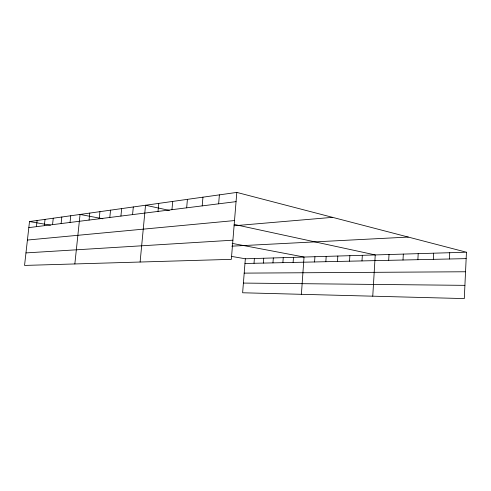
<?xml version="1.0" encoding="UTF-8"?>
<svg xmlns="http://www.w3.org/2000/svg" width="491" height="491" viewBox="0 0 491 491"><rect width="100%" height="100%" fill="white"/><g stroke="black" fill="none" stroke-linecap="round" stroke-linejoin="round"><path stroke-width="0.74" d="M466.45 252.221L464.296 298.589L242.628 292.771L245.34 258.782L466.45 252.221L236.815 192.411L29.503 221.558L24.55 265.428L231.335 259.346L236.815 192.411M449.406 258.996L449.719 252.718M433.326 259.352L433.645 253.196M417.872 259.69L418.197 253.651M403.001 260.015L403.332 254.093M388.688 260.334L389.025 254.516M372.755 296.19L375.241 254.927L234.189 224.418M361.99 260.917L362.333 255.308M349.524 261.194L349.874 255.682M337.477 261.457L337.833 256.038M325.834 261.709L326.19 256.382M314.565 261.961L314.934 256.719M301.388 294.318L304.033 257.038L232.157 243.37M293.109 262.433L293.477 257.352M282.877 262.654L283.252 257.658M272.965 262.875L273.334 257.953M263.348 263.084L263.722 258.235M254.019 263.286L254.393 258.512M218.636 203.82L219.391 194.859M202.2 205.882L202.955 197.167M186.666 207.828L187.421 199.352M171.96 209.675L172.715 201.42M158.016 211.425L158.771 203.378M140.107 262.028L145.532 205.244L169.37 210.4M132.57 214.61L133.313 206.963M120.921 216.071L121.664 208.595M109.812 217.464L110.549 210.16M99.2 218.796L99.931 211.652M89.055 220.072L89.779 213.082M70.035 222.454L70.753 215.758M74.847 263.949L80.064 214.45L102.871 218.783M61.117 223.571L61.823 217.01M52.555 224.645L53.255 218.219M36.426 226.67L37.113 220.484M44.331 225.676L45.025 219.373M28.822 227.621L236.061 201.635M27.416 240.05L234.508 220.569M234.084 225.768L332.567 217.347M25.962 252.908L232.9 240.191M231.746 246.169L408.291 237.073M244.966 263.489L466.149 258.628M244.193 273.125L465.542 271.762M243.401 283.08L464.909 285.351M29.503 221.558L50.505 225.179M231.672 256.425L245.34 258.782"/></g></svg>
